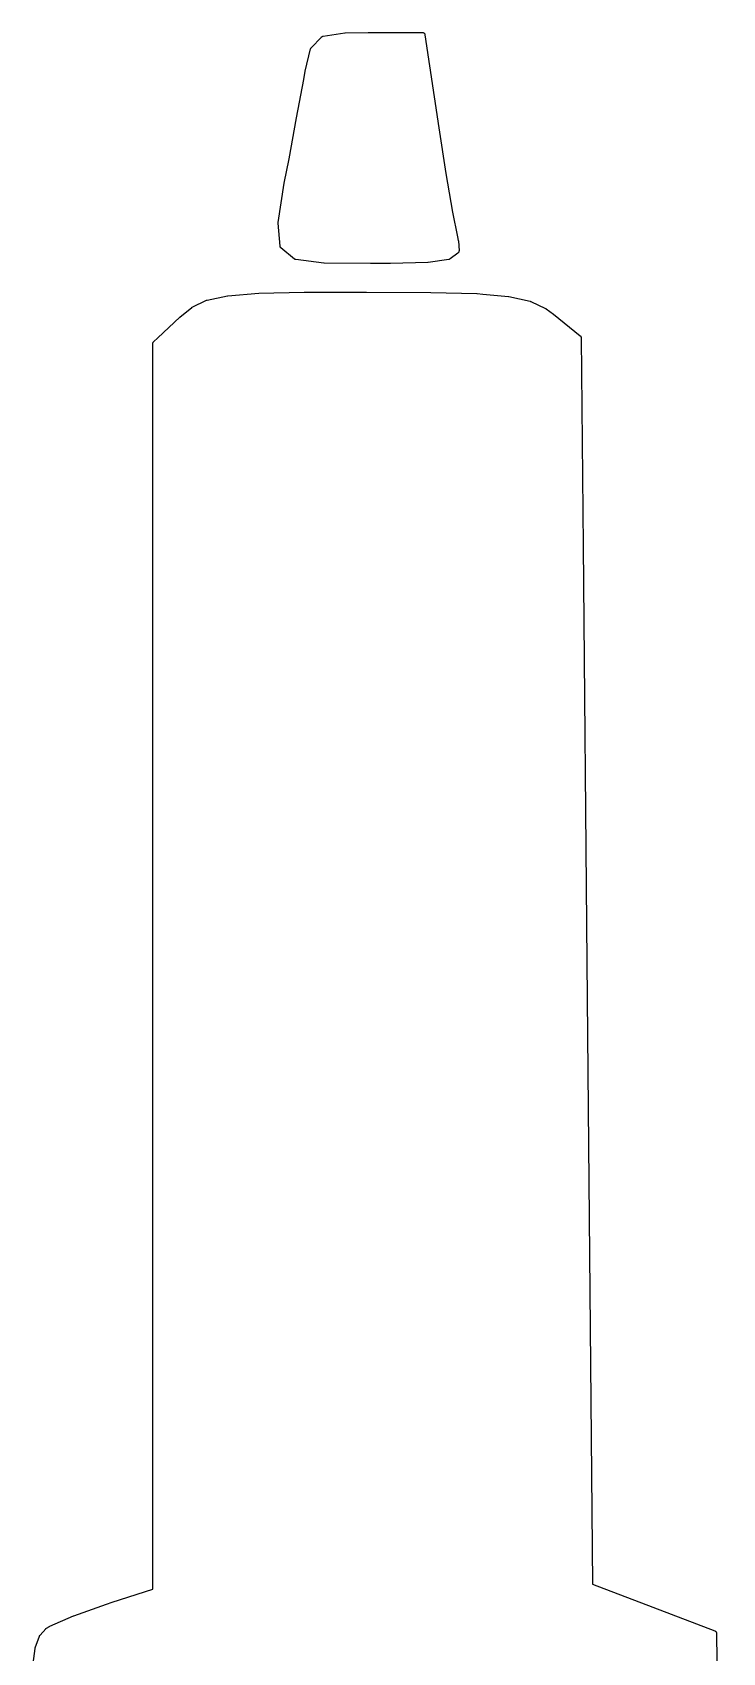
# Model space of a CAD drawing. Extents: x -1.2 to 49.3, y 2.3 to 45.6.
# Drawn here: x 36.979 to 38.274, y 33.605 to 36.643 of the extents above; entities that cross this region are included whole.
import ezdxf

# ---------------------------------------------------------------- set-up
doc = ezdxf.new("R2010")
doc.units = 0
doc.layers.add('BLACK', color=7, linetype='CONTINUOUS')

msp = doc.modelspace()

# ---------------------------------------------------------------- linework, layer by layer
at = {"layer": 'BLACK', "linetype": 'CONTINUOUS'}
for p, q in [((37.5243, 36.6358), (37.5652, 36.6424)), ((37.5652, 36.6424), (37.5652, 36.6424)), ((37.5652, 36.6424), (37.5656, 36.6424)), ((37.5656, 36.6424), (37.5659, 36.6424)), ((37.5659, 36.6424), (37.6092, 36.643)), ((37.6092, 36.643), (37.7106, 36.643)), ((37.7106, 36.643), (37.7107, 36.643)), ((37.7107, 36.643), (37.7108, 36.643)), ((37.7108, 36.643), (37.7112, 36.6429)), ((37.7112, 36.6429), (37.7115, 36.6429)), ((37.7115, 36.6429), (37.7116, 36.6429)), ((37.7116, 36.6429), (37.7117, 36.6428)), ((37.7117, 36.6428), (37.7121, 36.6427)), ((37.7121, 36.6427), (37.7125, 36.6426)), ((37.7125, 36.6426), (37.7126, 36.6425)), ((37.7126, 36.6425), (37.7127, 36.6425)), ((37.7127, 36.6425), (37.713, 36.6423)), ((37.713, 36.6423), (37.7133, 36.6421)), ((37.7133, 36.6421), (37.7134, 36.6421)), ((37.7134, 36.6421), (37.7135, 36.642)), ((37.7135, 36.642), (37.7138, 36.6417)), ((37.7138, 36.6417), (37.7141, 36.6415)), ((37.7141, 36.6415), (37.7141, 36.6414)), ((37.7141, 36.6414), (37.7142, 36.6413)), ((37.7142, 36.6413), (37.7145, 36.641)), ((37.7145, 36.641), (37.7147, 36.6407)), ((37.7147, 36.6407), (37.7147, 36.6406)), ((37.7147, 36.6406), (37.7148, 36.6406)), ((37.7148, 36.6406), (37.715, 36.6402)), ((37.715, 36.6402), (37.7151, 36.6399)), ((37.7151, 36.6399), (37.7152, 36.6398)), ((37.7152, 36.6398), (37.7152, 36.6397)), ((37.7152, 36.6397), (37.7153, 36.6393)), ((37.4909, 36.5704), (37.501, 36.6119)), ((37.501, 36.6119), (37.5012, 36.6122)), ((37.501, 36.6119), (37.501, 36.6119)), ((37.5012, 36.6125), (37.5013, 36.6127)), ((37.5012, 36.6122), (37.5012, 36.6125)), ((37.5013, 36.6127), (37.5014, 36.6128)), ((37.5014, 36.6128), (37.5015, 36.6131)), ((37.5015, 36.6131), (37.5017, 36.6134)), ((37.5017, 36.6134), (37.5018, 36.6135)), ((37.5018, 36.6135), (37.5019, 36.6137)), ((37.5019, 36.6137), (37.5021, 36.6139)), ((37.5021, 36.6139), (37.5023, 36.6141)), ((37.5023, 36.6141), (37.5215, 36.6343)), ((37.5215, 36.6344), (37.5216, 36.6345)), ((37.5215, 36.6343), (37.5215, 36.6344)), ((37.5216, 36.6345), (37.5217, 36.6345)), ((37.5217, 36.6345), (37.522, 36.6348)), ((37.522, 36.6348), (37.5223, 36.635)), ((37.5223, 36.635), (37.5224, 36.6351)), ((37.5224, 36.6351), (37.5225, 36.6351)), ((37.5225, 36.6351), (37.5228, 36.6353)), ((37.5228, 36.6353), (37.5231, 36.6355)), ((37.5231, 36.6355), (37.5232, 36.6355)), ((37.5232, 36.6355), (37.5234, 36.6356)), ((37.5234, 36.6356), (37.5237, 36.6357)), ((37.5237, 36.6357), (37.5241, 36.6358)), ((37.5241, 36.6358), (37.5242, 36.6358)), ((37.5242, 36.6358), (37.5243, 36.6358)), ((37.7153, 36.6393), (37.7154, 36.6389)), ((37.7154, 36.6389), (37.7154, 36.6388)), ((37.7154, 36.6388), (37.7155, 36.6387)), ((37.7155, 36.6387), (37.7414, 36.4641)), ((37.4748, 36.4826), (37.4881, 36.5547)), ((37.4881, 36.5548), (37.4908, 36.5701)), ((37.4881, 36.5547), (37.4881, 36.5548)), ((37.4908, 36.5701), (37.4909, 36.5702)), ((37.4909, 36.5703), (37.4909, 36.5704)), ((37.4909, 36.5702), (37.4909, 36.5703)), ((37.4605, 36.4062), (37.4748, 36.4826)), ((37.4748, 36.4826), (37.4748, 36.4826)), ((37.7414, 36.4641), (37.7547, 36.3785)), ((37.4517, 36.3603), (37.4605, 36.4061)), ((37.4605, 36.4061), (37.4605, 36.4062)), ((37.7547, 36.3785), (37.7672, 36.3061)), ((37.44, 36.2868), (37.4517, 36.3602)), ((37.4517, 36.3602), (37.4517, 36.3603)), ((37.4517, 36.3603), (37.4517, 36.3603)), ((37.4517, 36.3602), (37.4517, 36.3602)), ((37.7672, 36.3061), (37.7764, 36.2595)), ((37.44, 36.2867), (37.44, 36.2868)), ((37.44, 36.2866), (37.44, 36.2867)), ((37.44, 36.2862), (37.44, 36.2866)), ((37.44, 36.2858), (37.44, 36.2862)), ((37.44, 36.2857), (37.44, 36.2858)), ((37.44, 36.2856), (37.44, 36.2857)), ((37.4436, 36.2424), (37.44, 36.2856)), ((37.44, 36.2856), (37.44, 36.2856)), ((37.7764, 36.2595), (37.7781, 36.253)), ((37.7781, 36.253), (37.7781, 36.2529)), ((37.7781, 36.2529), (37.7782, 36.2524)), ((37.7782, 36.2524), (37.7783, 36.252)), ((37.7783, 36.252), (37.7795, 36.2336)), ((37.4437, 36.242), (37.4436, 36.2424)), ((37.4438, 36.2414), (37.4437, 36.242)), ((37.4441, 36.2405), (37.4438, 36.2414)), ((37.4444, 36.2401), (37.4441, 36.2405)), ((37.4441, 36.2405), (37.4441, 36.2405)), ((37.4441, 36.2405), (37.4441, 36.2405)), ((37.4447, 36.2397), (37.4444, 36.2401)), ((37.4449, 36.2394), (37.4447, 36.2397)), ((37.4447, 36.2397), (37.4447, 36.2397)), ((37.4447, 36.2397), (37.4447, 36.2397)), ((37.4453, 36.239), (37.4449, 36.2394)), ((37.4454, 36.2389), (37.4453, 36.239)), ((37.4705, 36.218), (37.4454, 36.2389)), ((37.4709, 36.2178), (37.4705, 36.218)), ((37.4712, 36.2175), (37.4709, 36.2178)), ((37.4713, 36.2175), (37.4712, 36.2175)), ((37.4713, 36.2174), (37.4713, 36.2175)), ((37.4717, 36.2173), (37.4713, 36.2174)), ((37.4721, 36.2171), (37.4717, 36.2173)), ((37.4722, 36.2171), (37.4721, 36.2171)), ((37.4726, 36.217), (37.4722, 36.2171)), ((37.4722, 36.2171), (37.4722, 36.2171)), ((37.473, 36.2169), (37.4726, 36.217)), ((37.4731, 36.2169), (37.473, 36.2169)), ((37.526, 36.2102), (37.4731, 36.2169)), ((37.7604, 36.2173), (37.7217, 36.2117)), ((37.7606, 36.2173), (37.7604, 36.2173)), ((37.7608, 36.2174), (37.7606, 36.2173)), ((37.7611, 36.2174), (37.7608, 36.2174)), ((37.7613, 36.2175), (37.7611, 36.2174)), ((37.7615, 36.2176), (37.7613, 36.2175)), ((37.7617, 36.2177), (37.7615, 36.2176)), ((37.762, 36.2178), (37.7617, 36.2177)), ((37.7622, 36.2179), (37.762, 36.2178)), ((37.7624, 36.2181), (37.7622, 36.2179)), ((37.7626, 36.2182), (37.7624, 36.2181)), ((37.7775, 36.2293), (37.7626, 36.2182)), ((37.7626, 36.2182), (37.7626, 36.2182)), ((37.7778, 36.2296), (37.7775, 36.2293)), ((37.7775, 36.2293), (37.7775, 36.2293)), ((37.7775, 36.2293), (37.7775, 36.2293)), ((37.7782, 36.23), (37.7778, 36.2296)), ((37.7785, 36.2304), (37.7782, 36.23)), ((37.7782, 36.23), (37.7782, 36.23)), ((37.7782, 36.23), (37.7782, 36.23)), ((37.7788, 36.2307), (37.7785, 36.2304)), ((37.779, 36.2313), (37.7788, 36.2308)), ((37.7788, 36.2308), (37.7788, 36.2308)), ((37.7788, 36.2308), (37.7788, 36.2307)), ((37.7792, 36.2316), (37.779, 36.2313)), ((37.7793, 36.2322), (37.7792, 36.2317)), ((37.7792, 36.2317), (37.7792, 36.2316)), ((37.7792, 36.2316), (37.7792, 36.2316)), ((37.7794, 36.2326), (37.7793, 36.2322)), ((37.7795, 36.2333), (37.7794, 36.2326)), ((37.7794, 36.2326), (37.7794, 36.2326)), ((37.7794, 36.2326), (37.7794, 36.2326)), ((37.7795, 36.2336), (37.7795, 36.2336)), ((37.7795, 36.2336), (37.7795, 36.2336)), ((37.7795, 36.2336), (37.7795, 36.2336)), ((37.7795, 36.2336), (37.7795, 36.2333)), ((37.5262, 36.2102), (37.526, 36.2102)), ((37.5265, 36.2101), (37.5262, 36.2102)), ((37.5266, 36.2101), (37.5265, 36.2101)), ((37.6134, 36.2097), (37.5266, 36.2101)), ((37.6508, 36.2098), (37.6134, 36.2097)), ((37.6134, 36.2097), (37.6134, 36.2097)), ((37.6509, 36.2098), (37.6508, 36.2098)), ((37.6508, 36.2098), (37.6508, 36.2098)), ((37.6508, 36.2098), (37.6508, 36.2098)), ((37.7211, 36.2116), (37.6509, 36.2098)), ((37.7214, 36.2117), (37.7211, 36.2116)), ((37.7216, 36.2117), (37.7214, 36.2117)), ((37.7217, 36.2117), (37.7216, 36.2117)), ((37.3457, 36.1492), (37.4036, 36.1538)), ((37.4036, 36.1538), (37.4036, 36.1538)), ((37.4036, 36.1538), (37.4037, 36.1538)), ((37.4037, 36.1538), (37.4038, 36.1538)), ((37.4038, 36.1538), (37.4889, 36.1557)), ((37.4889, 36.1557), (37.4889, 36.1557)), ((37.4889, 36.1557), (37.4889, 36.1557)), ((37.4889, 36.1557), (37.489, 36.1557)), ((37.489, 36.1557), (37.6057, 36.1562)), ((37.6057, 36.1562), (37.6058, 36.1562)), ((37.6058, 36.1562), (37.7266, 36.1555)), ((37.7266, 36.1555), (37.7267, 36.1555)), ((37.7267, 36.1555), (37.7267, 36.1555)), ((37.7267, 36.1555), (37.7267, 36.1555)), ((37.7267, 36.1555), (37.8129, 36.1531)), ((37.2557, 36.109), (37.278, 36.1273)), ((37.278, 36.1273), (37.2781, 36.1274)), ((37.2781, 36.1274), (37.2782, 36.1275)), ((37.2781, 36.1274), (37.2781, 36.1274)), ((37.2782, 36.1275), (37.2786, 36.1277)), ((37.2786, 36.1277), (37.2789, 36.1279)), ((37.2789, 36.1279), (37.279, 36.1279)), ((37.279, 36.128), (37.3056, 36.1407)), ((37.279, 36.1279), (37.279, 36.128)), ((37.3056, 36.1407), (37.3056, 36.1407)), ((37.3056, 36.1407), (37.3057, 36.1407)), ((37.3057, 36.1407), (37.3058, 36.1408)), ((37.3058, 36.1408), (37.3061, 36.1409)), ((37.3061, 36.1409), (37.3065, 36.141)), ((37.3065, 36.141), (37.3066, 36.141)), ((37.3066, 36.141), (37.3067, 36.141)), ((37.3067, 36.141), (37.345, 36.1491)), ((37.345, 36.1491), (37.3451, 36.1492)), ((37.3451, 36.1492), (37.3454, 36.1492)), ((37.3454, 36.1492), (37.3457, 36.1492)), ((37.8129, 36.1531), (37.813, 36.1531)), ((37.813, 36.1531), (37.8131, 36.1531)), ((37.8131, 36.1531), (37.8132, 36.1531)), ((37.8132, 36.1531), (37.8241, 36.1521)), ((37.8241, 36.1521), (37.8242, 36.1521)), ((37.8242, 36.1521), (37.8242, 36.1521)), ((37.8242, 36.1521), (37.8724, 36.1479)), ((37.8724, 36.1479), (37.8725, 36.1479)), ((37.8725, 36.1479), (37.8728, 36.1478)), ((37.8728, 36.1478), (37.873, 36.1478)), ((37.873, 36.1478), (37.9128, 36.139)), ((37.9128, 36.139), (37.9129, 36.139)), ((37.9129, 36.139), (37.9129, 36.139)), ((37.9129, 36.139), (37.913, 36.139)), ((37.913, 36.139), (37.9133, 36.1388)), ((37.9133, 36.1388), (37.9138, 36.1387)), ((37.9138, 36.1387), (37.9138, 36.1386)), ((37.9138, 36.1386), (37.9139, 36.1386)), ((37.9139, 36.1386), (37.9419, 36.1253)), ((37.9419, 36.1253), (37.942, 36.1253)), ((37.942, 36.1253), (37.9423, 36.1251)), ((37.9423, 36.1251), (37.9427, 36.1249)), ((37.9427, 36.1249), (37.9566, 36.1148)), ((37.2145, 36.0703), (37.2554, 36.1088)), ((37.2554, 36.1088), (37.2556, 36.1089)), ((37.2554, 36.1088), (37.2554, 36.1088)), ((37.2556, 36.1089), (37.2557, 36.109)), ((37.9566, 36.1148), (37.9566, 36.1147)), ((37.9566, 36.1147), (37.9567, 36.1146)), ((37.9567, 36.1146), (37.9568, 36.1146)), ((37.9568, 36.1146), (38.0067, 36.0741)), ((37.2058, 36.062), (37.2061, 36.0624)), ((37.2061, 36.0624), (37.2063, 36.0627)), ((37.2063, 36.0627), (37.2064, 36.0627)), ((37.2064, 36.0628), (37.2144, 36.0703)), ((37.2064, 36.0627), (37.2064, 36.0628)), ((37.2144, 36.0703), (37.2145, 36.0703)), ((38.0067, 36.0741), (38.0068, 36.0741)), ((38.0068, 36.0741), (38.0069, 36.0739)), ((38.0069, 36.0739), (38.0071, 36.0738)), ((38.0071, 36.0738), (38.0073, 36.0736)), ((38.0073, 36.0736), (38.0075, 36.0734)), ((38.0075, 36.0734), (38.0076, 36.0732)), ((38.0076, 36.0732), (38.0077, 36.0731)), ((38.0077, 36.0731), (38.0079, 36.0728)), ((38.0079, 36.0728), (38.008, 36.0726)), ((38.008, 36.0726), (38.0081, 36.0724)), ((38.0081, 36.0724), (38.0082, 36.0722)), ((38.0082, 36.0722), (38.0083, 36.0719)), ((38.0083, 36.0719), (38.0084, 36.0717)), ((38.0084, 36.0717), (38.0084, 36.0715)), ((38.0084, 36.0715), (38.0085, 36.0713)), ((38.0085, 36.0713), (38.0085, 36.071)), ((38.0085, 36.071), (38.0086, 36.0707)), ((38.0086, 36.0707), (38.0086, 36.0705)), ((38.0086, 36.0705), (38.0086, 36.0703)), ((38.0086, 36.0703), (38.0121, 35.6802)), ((37.2048, 36.0593), (37.2049, 36.0597)), ((37.2048, 36.0592), (37.2048, 36.0593)), ((37.2048, 33.7239), (37.2048, 36.0592)), ((37.2048, 36.0592), (37.2048, 36.0592)), ((37.2049, 36.0597), (37.2049, 36.0602)), ((37.2049, 36.0602), (37.205, 36.0602)), ((37.205, 36.0603), (37.2051, 36.0607)), ((37.205, 36.0602), (37.205, 36.0603)), ((37.2051, 36.0607), (37.2052, 36.0611)), ((37.2052, 36.0611), (37.2053, 36.0611)), ((37.2053, 36.0612), (37.2055, 36.0616)), ((37.2053, 36.0611), (37.2053, 36.0612)), ((37.2055, 36.0616), (37.2057, 36.0619)), ((37.2057, 36.0619), (37.2057, 36.062)), ((37.2057, 36.062), (37.2058, 36.062)), ((38.0121, 35.6802), (38.0192, 34.9)), ((38.0192, 34.9), (38.0297, 33.7331)), ((37.1289, 33.6994), (37.2048, 33.7239)), ((38.0297, 33.7331), (38.1429, 33.6899)), ((37.0566, 33.6737), (37.1181, 33.6959)), ((37.1181, 33.6959), (37.1181, 33.6959)), ((37.1181, 33.6959), (37.1182, 33.6959)), ((37.1182, 33.6959), (37.1289, 33.6994)), ((37.1182, 33.6959), (37.1182, 33.6959)), ((37.1289, 33.6994), (37.1289, 33.6994)), ((37.0117, 33.6543), (37.0564, 33.6736)), ((37.0564, 33.6736), (37.0564, 33.6736)), ((37.0564, 33.6736), (37.0565, 33.6736)), ((37.0565, 33.6736), (37.0566, 33.6737)), ((38.1429, 33.6899), (38.2594, 33.6455)), ((36.9845, 33.6138), (36.9924, 33.6359)), ((36.9924, 33.636), (36.9926, 33.6364)), ((36.9924, 33.6359), (36.9924, 33.636)), ((36.9926, 33.6364), (36.9928, 33.6368)), ((36.9928, 33.6369), (36.9931, 33.6373)), ((36.9928, 33.6368), (36.9928, 33.6369)), ((36.9928, 33.6368), (36.9928, 33.6368)), ((36.9931, 33.6373), (36.9934, 33.6376)), ((36.9934, 33.6376), (37.0041, 33.6496)), ((37.0041, 33.6496), (37.0042, 33.6497)), ((37.0042, 33.6497), (37.0044, 33.6498)), ((37.0044, 33.6498), (37.0045, 33.65)), ((37.0045, 33.65), (37.0047, 33.6501)), ((37.0047, 33.6501), (37.0049, 33.6503)), ((37.0049, 33.6503), (37.0051, 33.6505)), ((37.0051, 33.6505), (37.0053, 33.6506)), ((37.0053, 33.6506), (37.0111, 33.654)), ((37.0111, 33.6541), (37.0114, 33.6542)), ((37.0111, 33.654), (37.0111, 33.6541)), ((37.0114, 33.6542), (37.0117, 33.6543)), ((38.2594, 33.6455), (38.2594, 33.6455)), ((38.2594, 33.6455), (38.2595, 33.6455)), ((38.2595, 33.6455), (38.2595, 33.6455)), ((38.2595, 33.6455), (38.2598, 33.6453)), ((38.2598, 33.6453), (38.2603, 33.645)), ((38.2603, 33.645), (38.2603, 33.645)), ((38.2603, 33.645), (38.2603, 33.645)), ((38.2603, 33.645), (38.2606, 33.6448)), ((38.2606, 33.6448), (38.2611, 33.6444)), ((38.2611, 33.6444), (38.2611, 33.6444)), ((38.2611, 33.6444), (38.2611, 33.6444)), ((38.2611, 33.6444), (38.2614, 33.6441)), ((38.2614, 33.6441), (38.2617, 33.6437)), ((38.2617, 33.6437), (38.2617, 33.6437)), ((38.2617, 33.6437), (38.2617, 33.6437)), ((38.2617, 33.6437), (38.2619, 33.6432)), ((38.2619, 33.6432), (38.2622, 33.6428)), ((38.2622, 33.6428), (38.2622, 33.6428)), ((38.2622, 33.6428), (38.2622, 33.6428)), ((38.2622, 33.6428), (38.2623, 33.6423)), ((38.2623, 33.6423), (38.2625, 33.6419)), ((38.2625, 33.6419), (38.2625, 33.6419)), ((38.2625, 33.6419), (38.2625, 33.6419)), ((38.2625, 33.6419), (38.2625, 33.6414)), ((38.2625, 33.6414), (38.2626, 33.6409)), ((38.2626, 33.6409), (38.2626, 33.6409)), ((38.2626, 33.6409), (38.2626, 33.6409)), ((38.2626, 33.6409), (38.274, 32.7047)), ((36.979, 33.5751), (36.9843, 33.6128)), ((36.9843, 33.6129), (36.9844, 33.6133)), ((36.9843, 33.6128), (36.9843, 33.6129)), ((36.9844, 33.6133), (36.9845, 33.6138))]:
    msp.add_line(p, q, dxfattribs=at)

doc.saveas('drawing.dxf')
